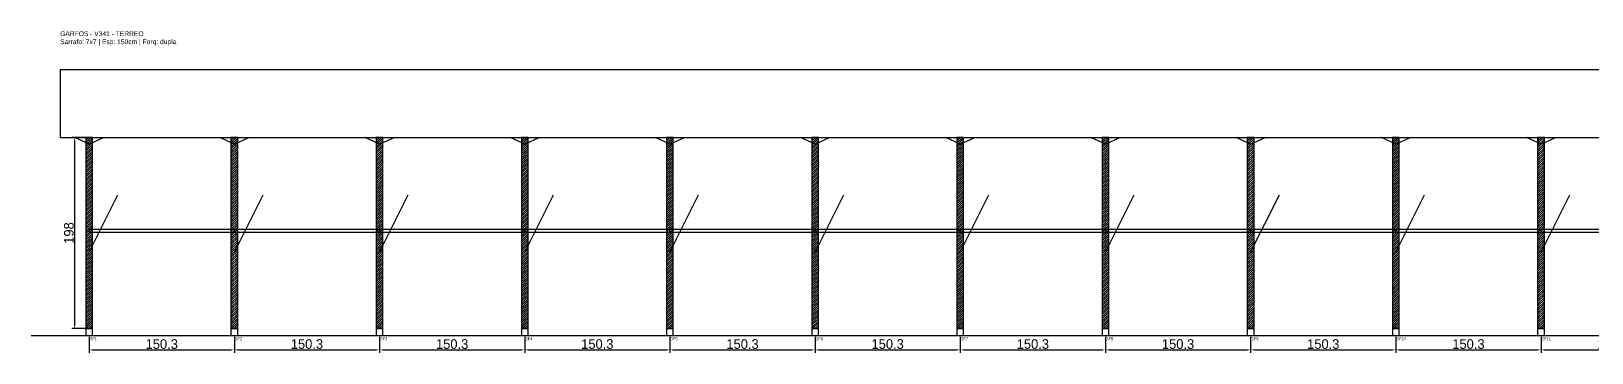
# Model space of a CAD drawing. Header units: metres. Extents: x -30 to 3247, y -25 to 308.
# Drawn here: x -30 to 1586, y -25 to 308 of the extents above; entities that cross this region are included whole.
import ezdxf

# ---------------------------------------------------------------- set-up
doc = ezdxf.new("R2010")
doc.units = ezdxf.units.M
for name, color, linetype in [('BARRA_ANCORAGEM', 1, 'Continuous'), ('COTA', 241, 'Continuous'), ('GARFOS OK', 3, 'Continuous'), ('NOME DA VIGA', 6, 'Continuous'), ('SARR_7x7', 40, 'Continuous'), ('TIRAS REESCORAMENTO', 252, 'Continuous'), ('VIGAS', 3, 'Continuous')]:
    doc.layers.add(name, color=color, linetype=linetype)
doc.dimstyles.new('EZ DXF', dxfattribs={"dimtxt": 10, "dimasz": 3.5, "dimexe": 3, "dimexo": 1.5, "dimgap": 1, "dimtad": 1, "dimdec": 1, "dimdsep": 46, "dimcen": 2.5, "dimazin": 3, "dimtfac": 1, "dimtmove": 0, "dimatfit": 3})

msp = doc.modelspace()

# ---------------------------------------------------------------- hatches: boundary and pattern name
at = {"layer": 'COTA'}
h = msp.add_hatch(dxfattribs=at)
h.set_pattern_fill('ANSI31', scale=0.5)
h.paths.add_polyline_path([(26.5, 0), (33.5, 0), (33.5, 198), (26.5, 198)])
h = msp.add_hatch(dxfattribs=at)
h.set_pattern_fill('ANSI31', scale=0.5)
h.paths.add_polyline_path([(176.81, 0), (183.81, 0), (183.81, 198), (176.81, 198)])
h = msp.add_hatch(dxfattribs=at)
h.set_pattern_fill('ANSI31', scale=0.5)
h.paths.add_polyline_path([(327.12, 0), (334.12, 0), (334.12, 198), (327.12, 198)])
h = msp.add_hatch(dxfattribs=at)
h.set_pattern_fill('ANSI31', scale=0.5)
h.paths.add_polyline_path([(477.43, 0), (484.43, 0), (484.43, 198), (477.43, 198)])
h = msp.add_hatch(dxfattribs=at)
h.set_pattern_fill('ANSI31', scale=0.5)
h.paths.add_polyline_path([(627.74, 0), (634.74, 0), (634.74, 198), (627.74, 198)])
h = msp.add_hatch(dxfattribs=at)
h.set_pattern_fill('ANSI31', scale=0.5)
h.paths.add_polyline_path([(778.05, 0), (785.05, 0), (785.05, 198), (778.05, 198)])
h = msp.add_hatch(dxfattribs=at)
h.set_pattern_fill('ANSI31', scale=0.5)
h.paths.add_polyline_path([(928.36, 0), (935.36, 0), (935.36, 198), (928.36, 198)])
h = msp.add_hatch(dxfattribs=at)
h.set_pattern_fill('ANSI31', scale=0.5)
h.paths.add_polyline_path([(1078.67, 0), (1085.67, 0), (1085.67, 198), (1078.67, 198)])
h = msp.add_hatch(dxfattribs=at)
h.set_pattern_fill('ANSI31', scale=0.5)
h.paths.add_polyline_path([(1228.98, 0), (1235.98, 0), (1235.98, 198), (1228.98, 198)])
h = msp.add_hatch(dxfattribs=at)
h.set_pattern_fill('ANSI31', scale=0.5)
h.paths.add_polyline_path([(1379.29, 0), (1386.29, 0), (1386.29, 198), (1379.29, 198)])
h = msp.add_hatch(dxfattribs=at)
h.set_pattern_fill('ANSI31', scale=0.5)
h.paths.add_polyline_path([(1529.6, 0), (1536.6, 0), (1536.6, 198), (1529.6, 198)])

# ---------------------------------------------------------------- linework, layer by layer
at = {"layer": 'BARRA_ANCORAGEM'}
for p, q in [((30, 79.2), (59.7, 138.6)), ((180.31, 79.2), (210.01, 138.6)), ((330.62, 79.2), (360.32, 138.6)), ((480.93, 79.2), (510.63, 138.6)), ((631.24, 79.2), (660.94, 138.6)), ((781.55, 79.2), (811.25, 138.6)), ((931.86, 79.2), (961.56, 138.6)), ((1082.17, 79.2), (1111.87, 138.6)), ((1232.48, 79.2), (1262.18, 138.6)), ((1382.79, 79.2), (1412.49, 138.6)), ((1533.1, 79.2), (1562.8, 138.6))]:
    msp.add_line(p, q, dxfattribs=at)
at = {"layer": 'GARFOS OK'}
for p, q in [((30, 191), (15, 198)), ((15, 198), (45, 198)), ((30, 191), (45, 198)), ((180.31, 191), (165.31, 198)), ((165.31, 198), (195.31, 198)), ((180.31, 191), (195.31, 198)), ((330.62, 191), (315.62, 198)), ((315.62, 198), (345.62, 198)), ((330.62, 191), (345.62, 198)), ((480.93, 191), (465.93, 198)), ((465.93, 198), (495.93, 198)), ((480.93, 191), (495.93, 198)), ((631.24, 191), (616.24, 198)), ((616.24, 198), (646.24, 198)), ((631.24, 191), (646.24, 198)), ((781.55, 191), (766.55, 198)), ((766.55, 198), (796.55, 198)), ((781.55, 191), (796.55, 198)), ((931.86, 191), (916.86, 198)), ((916.86, 198), (946.86, 198)), ((931.86, 191), (946.86, 198)), ((1082.17, 191), (1067.17, 198)), ((1067.17, 198), (1097.17, 198)), ((1082.17, 191), (1097.17, 198)), ((1232.48, 191), (1217.48, 198)), ((1217.48, 198), (1247.48, 198)), ((1232.48, 191), (1247.48, 198)), ((1382.79, 191), (1367.79, 198)), ((1367.79, 198), (1397.79, 198)), ((1382.79, 191), (1397.79, 198)), ((1533.1, 191), (1518.1, 198)), ((1518.1, 198), (1548.1, 198)), ((1533.1, 191), (1548.1, 198))]:
    msp.add_line(p, q, dxfattribs=at)
at = {"layer": 'GARFOS OK', "linetype": 'CONTINUOUS'}
msp.add_line((-30, -7), (3246.51, -7), dxfattribs=at)
at = {"layer": 'GARFOS OK'}
for points in [[(26.5, 0), (33.5, 0), (33.5, 198), (26.5, 198), (26.5, 0)], [(176.81, 0), (183.81, 0), (183.81, 198), (176.81, 198), (176.81, 0)], [(327.12, 0), (334.12, 0), (334.12, 198), (327.12, 198), (327.12, 0)], [(477.43, 0), (484.43, 0), (484.43, 198), (477.43, 198), (477.43, 0)], [(627.74, 0), (634.74, 0), (634.74, 198), (627.74, 198), (627.74, 0)], [(778.05, 0), (785.05, 0), (785.05, 198), (778.05, 198), (778.05, 0)], [(928.36, 0), (935.36, 0), (935.36, 198), (928.36, 198), (928.36, 0)], [(1078.67, 0), (1085.67, 0), (1085.67, 198), (1078.67, 198), (1078.67, 0)], [(1228.98, 0), (1235.98, 0), (1235.98, 198), (1228.98, 198), (1228.98, 0)], [(1379.29, 0), (1386.29, 0), (1386.29, 198), (1379.29, 198), (1379.29, 0)], [(1529.6, 0), (1536.6, 0), (1536.6, 198), (1529.6, 198), (1529.6, 0)]]:
    msp.add_lwpolyline(points, dxfattribs=at)
at = {"layer": 'SARR_7x7'}
for points in [[(26.5, -7), (33.5, -7), (33.5, 0), (26.5, 0), (26.5, -7)], [(176.81, -7), (183.81, -7), (183.81, 0), (176.81, 0), (176.81, -7)], [(327.12, -7), (334.12, -7), (334.12, 0), (327.12, 0), (327.12, -7)], [(477.43, -7), (484.43, -7), (484.43, 0), (477.43, 0), (477.43, -7)], [(627.74, -7), (634.74, -7), (634.74, 0), (627.74, 0), (627.74, -7)], [(778.05, -7), (785.05, -7), (785.05, 0), (778.05, 0), (778.05, -7)], [(928.36, -7), (935.36, -7), (935.36, 0), (928.36, 0), (928.36, -7)], [(1078.67, -7), (1085.67, -7), (1085.67, 0), (1078.67, 0), (1078.67, -7)], [(1228.98, -7), (1235.98, -7), (1235.98, 0), (1228.98, 0), (1228.98, -7)], [(1379.29, -7), (1386.29, -7), (1386.29, 0), (1379.29, 0), (1379.29, -7)], [(1529.6, -7), (1536.6, -7), (1536.6, 0), (1529.6, 0), (1529.6, -7)]]:
    msp.add_lwpolyline(points, dxfattribs=at)
at = {"layer": 'TIRAS REESCORAMENTO'}
for points in [[(30, 100), (180.31, 100), (180.31, 102.5), (30, 102.5), (30, 100)], [(180.31, 100), (330.62, 100), (330.62, 102.5), (180.31, 102.5), (180.31, 100)], [(330.62, 100), (480.93, 100), (480.93, 102.5), (330.62, 102.5), (330.62, 100)], [(480.93, 100), (631.24, 100), (631.24, 102.5), (480.93, 102.5), (480.93, 100)], [(631.24, 100), (781.55, 100), (781.55, 102.5), (631.24, 102.5), (631.24, 100)], [(781.55, 100), (931.86, 100), (931.86, 102.5), (781.55, 102.5), (781.55, 100)], [(931.86, 100), (1082.17, 100), (1082.17, 102.5), (931.86, 102.5), (931.86, 100)], [(1082.17, 100), (1232.48, 100), (1232.48, 102.5), (1082.17, 102.5), (1082.17, 100)], [(1232.48, 100), (1382.79, 100), (1382.79, 102.5), (1232.48, 102.5), (1232.48, 100)], [(1382.79, 100), (1533.1, 100), (1533.1, 102.5), (1382.79, 102.5), (1382.79, 100)], [(1533.1, 100), (1683.41, 100), (1683.41, 102.5), (1533.1, 102.5), (1533.1, 100)]]:
    msp.add_lwpolyline(points, dxfattribs=at)
at = {"layer": 'VIGAS'}
msp.add_lwpolyline([(0, 198), (3216.51, 198), (3216.51, 268), (0, 268), (0, 198)], dxfattribs=at)

# ---------------------------------------------------------------- texts
at = {"layer": 'NOME DA VIGA'}
for s, p in [('GF1', (30, -12)), ('GF2', (180.31, -12)), ('GF3', (330.62, -12)), ('GF4', (480.93, -12)), ('GF5', (631.24, -12)), ('GF6', (781.55, -12)), ('GF7', (931.86, -12)), ('GF8', (1082.17, -12)), ('GF9', (1232.48, -12)), ('GF10', (1382.79, -12)), ('GF11', (1533.1, -12))]:
    msp.add_text(s, height=3, dxfattribs=at).set_placement(p)
at = {"layer": 'NOME DA VIGA', "insert": (0, 293), "char_height": 5, "attachment_point": 7}
msp.add_mtext('GARFOS - V341 - TERREO\\PSarrafo: 7x7 | Esp: 150cm | Forq: dupla', dxfattribs=at)

# ---------------------------------------------------------------- dimensions: what is measured, and where the dimension line sits
at = {"layer": 'COTA'}
msp.add_linear_dim(base=(15, 0), p1=(30, 0), p2=(30, 198), angle=90, dimstyle='EZ DXF', dxfattribs=at).render()
for base, p1, p2 in [((30, -22), (30, -7), (180.31, -7)), ((180.31, -22), (180.31, -7), (330.62, -7)), ((330.62, -22), (330.62, -7), (480.93, -7)), ((480.93, -22), (480.93, -7), (631.24, -7)), ((631.24, -22), (631.24, -7), (781.55, -7)), ((781.55, -22), (781.55, -7), (931.86, -7)), ((931.86, -22), (931.86, -7), (1082.17, -7)), ((1082.17, -22), (1082.17, -7), (1232.48, -7)), ((1232.48, -22), (1232.48, -7), (1382.79, -7)), ((1382.79, -22), (1382.79, -7), (1533.1, -7)), ((1533.1, -22), (1533.1, -7), (1683.41, -7))]:
    msp.add_linear_dim(base=base, p1=p1, p2=p2, dimstyle='EZ DXF', dxfattribs=at).render()

doc.saveas('drawing.dxf')
